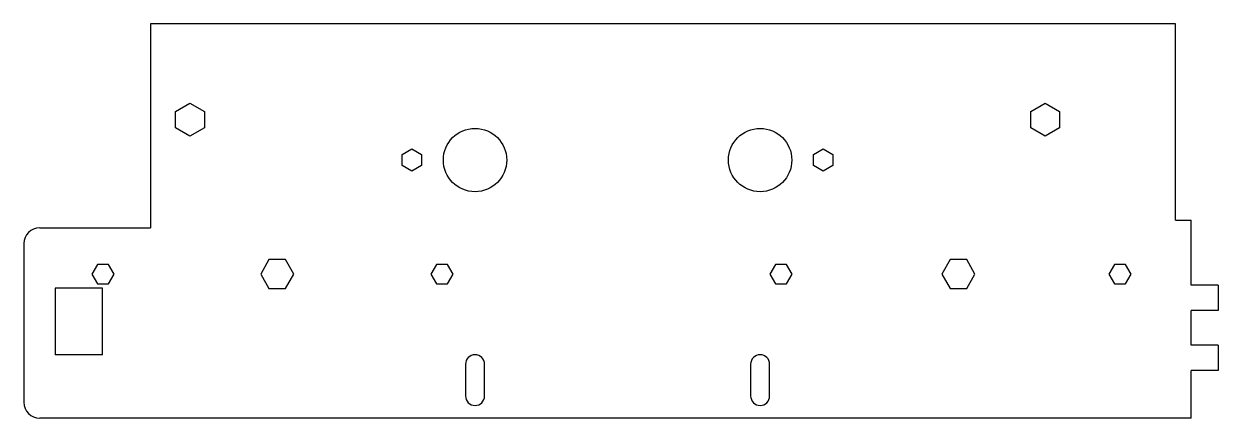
# Model space of a CAD drawing. Header units: millimetres. Extents: x 0 to 377, y 0 to 124.
import ezdxf

# ---------------------------------------------------------------- set-up
doc = ezdxf.new("R2010")
doc.units = ezdxf.units.MM

msp = doc.modelspace()

# ---------------------------------------------------------------- linework, layer by layer
at = {"color": 7, "linetype": 'Continuous', "lineweight": 25}
for p, q in [((40, 124.5), (40, 60.1)), ((363.5, 124.5), (40, 124.5)), ((363.5, 62.5), (363.5, 124.5)), ((47.87, 96.88), (52.42, 99.5)), ((52.42, 99.5), (56.97, 96.88)), ((317.87, 96.88), (322.42, 99.5)), ((322.42, 99.5), (326.97, 96.88)), ((47.87, 91.62), (47.87, 96.88)), ((56.97, 96.88), (56.97, 91.62)), ((317.87, 91.62), (317.87, 96.88)), ((326.97, 96.88), (326.97, 91.62)), ((52.42, 89), (47.87, 91.62)), ((56.97, 91.62), (52.42, 89)), ((322.42, 89), (317.87, 91.62)), ((326.97, 91.62), (322.42, 89)), ((119.37, 83.26), (122.42, 85.02)), ((119.37, 79.74), (119.37, 83.26)), ((122.42, 85.02), (125.47, 83.26)), ((125.47, 83.26), (125.47, 79.74)), ((249.28, 83.26), (252.33, 85.02)), ((249.28, 79.74), (249.28, 83.26)), ((252.33, 85.02), (255.38, 83.26)), ((255.38, 83.26), (255.38, 79.74)), ((122.42, 77.98), (119.37, 79.74)), ((125.47, 79.74), (122.42, 77.98)), ((252.33, 77.98), (249.28, 79.74)), ((255.38, 79.74), (252.33, 77.98)), ((363.5, 62.5), (368.5, 62.5)), ((368.5, 42), (368.5, 62.5)), ((5, 60.1), (40, 60.1)), ((0, 55.1), (0, 5)), ((77.37, 50.05), (74.75, 45.5)), ((82.63, 50.05), (77.37, 50.05)), ((85.25, 45.5), (82.63, 50.05)), ((292.37, 50.05), (289.75, 45.5)), ((297.63, 50.05), (292.37, 50.05)), ((300.25, 45.5), (297.63, 50.05)), ((23.24, 48.55), (21.48, 45.5)), ((21.48, 45.5), (23.24, 42.45)), ((26.76, 48.55), (23.24, 48.55)), ((28.52, 45.5), (26.76, 48.55)), ((26.76, 42.45), (28.52, 45.5)), ((74.75, 45.5), (77.37, 40.95)), ((82.63, 40.95), (85.25, 45.5)), ((130.24, 48.55), (128.48, 45.5)), ((128.48, 45.5), (130.24, 42.45)), ((133.76, 48.55), (130.24, 48.55)), ((135.52, 45.5), (133.76, 48.55)), ((133.76, 42.45), (135.52, 45.5)), ((237.24, 48.55), (235.48, 45.5)), ((235.48, 45.5), (237.24, 42.45)), ((240.76, 48.55), (237.24, 48.55)), ((242.52, 45.5), (240.76, 48.55)), ((240.76, 42.45), (242.52, 45.5)), ((289.75, 45.5), (292.37, 40.95)), ((297.63, 40.95), (300.25, 45.5)), ((344.24, 48.55), (342.48, 45.5)), ((342.48, 45.5), (344.24, 42.45)), ((347.76, 48.55), (344.24, 48.55)), ((349.52, 45.5), (347.76, 48.55)), ((347.76, 42.45), (349.52, 45.5)), ((23.24, 42.45), (26.76, 42.45)), ((130.24, 42.45), (133.76, 42.45)), ((237.24, 42.45), (240.76, 42.45)), ((344.24, 42.45), (347.76, 42.45)), ((377, 42), (368.5, 42)), ((377, 42), (377, 34)), ((24.87, 41), (9.87, 41)), ((9.87, 41), (9.87, 20)), ((24.87, 20), (24.87, 41)), ((77.37, 40.95), (82.63, 40.95)), ((292.37, 40.95), (297.63, 40.95)), ((377, 34), (368.5, 34)), ((368.5, 23), (368.5, 34)), ((377, 23), (368.5, 23)), ((377, 23), (377, 15)), ((24.87, 20), (9.87, 20)), ((139.42, 17), (139.42, 7)), ((145.42, 7), (145.42, 17)), ((229.42, 17), (229.42, 7)), ((235.42, 7), (235.42, 17)), ((377, 15), (368.5, 15)), ((368.5, 0), (368.5, 15)), ((368.5, 0), (5, 0))]:
    msp.add_line(p, q, dxfattribs=at)
for centre in [(142.42, 81.5), (232.42, 81.5)]:
    msp.add_circle(centre, 10, dxfattribs=at)
for centre, radius, start, end in [((5, 55.1), 5, 90, 180), ((142.42, 17), 3, 0, 180), ((232.42, 17), 3, 0, 180), ((5, 5), 5, 180, 270), ((142.42, 7), 3, 180, 0), ((232.42, 7), 3, 180, 0)]:
    msp.add_arc(centre, radius, start, end, dxfattribs=at)

doc.saveas('drawing.dxf')
